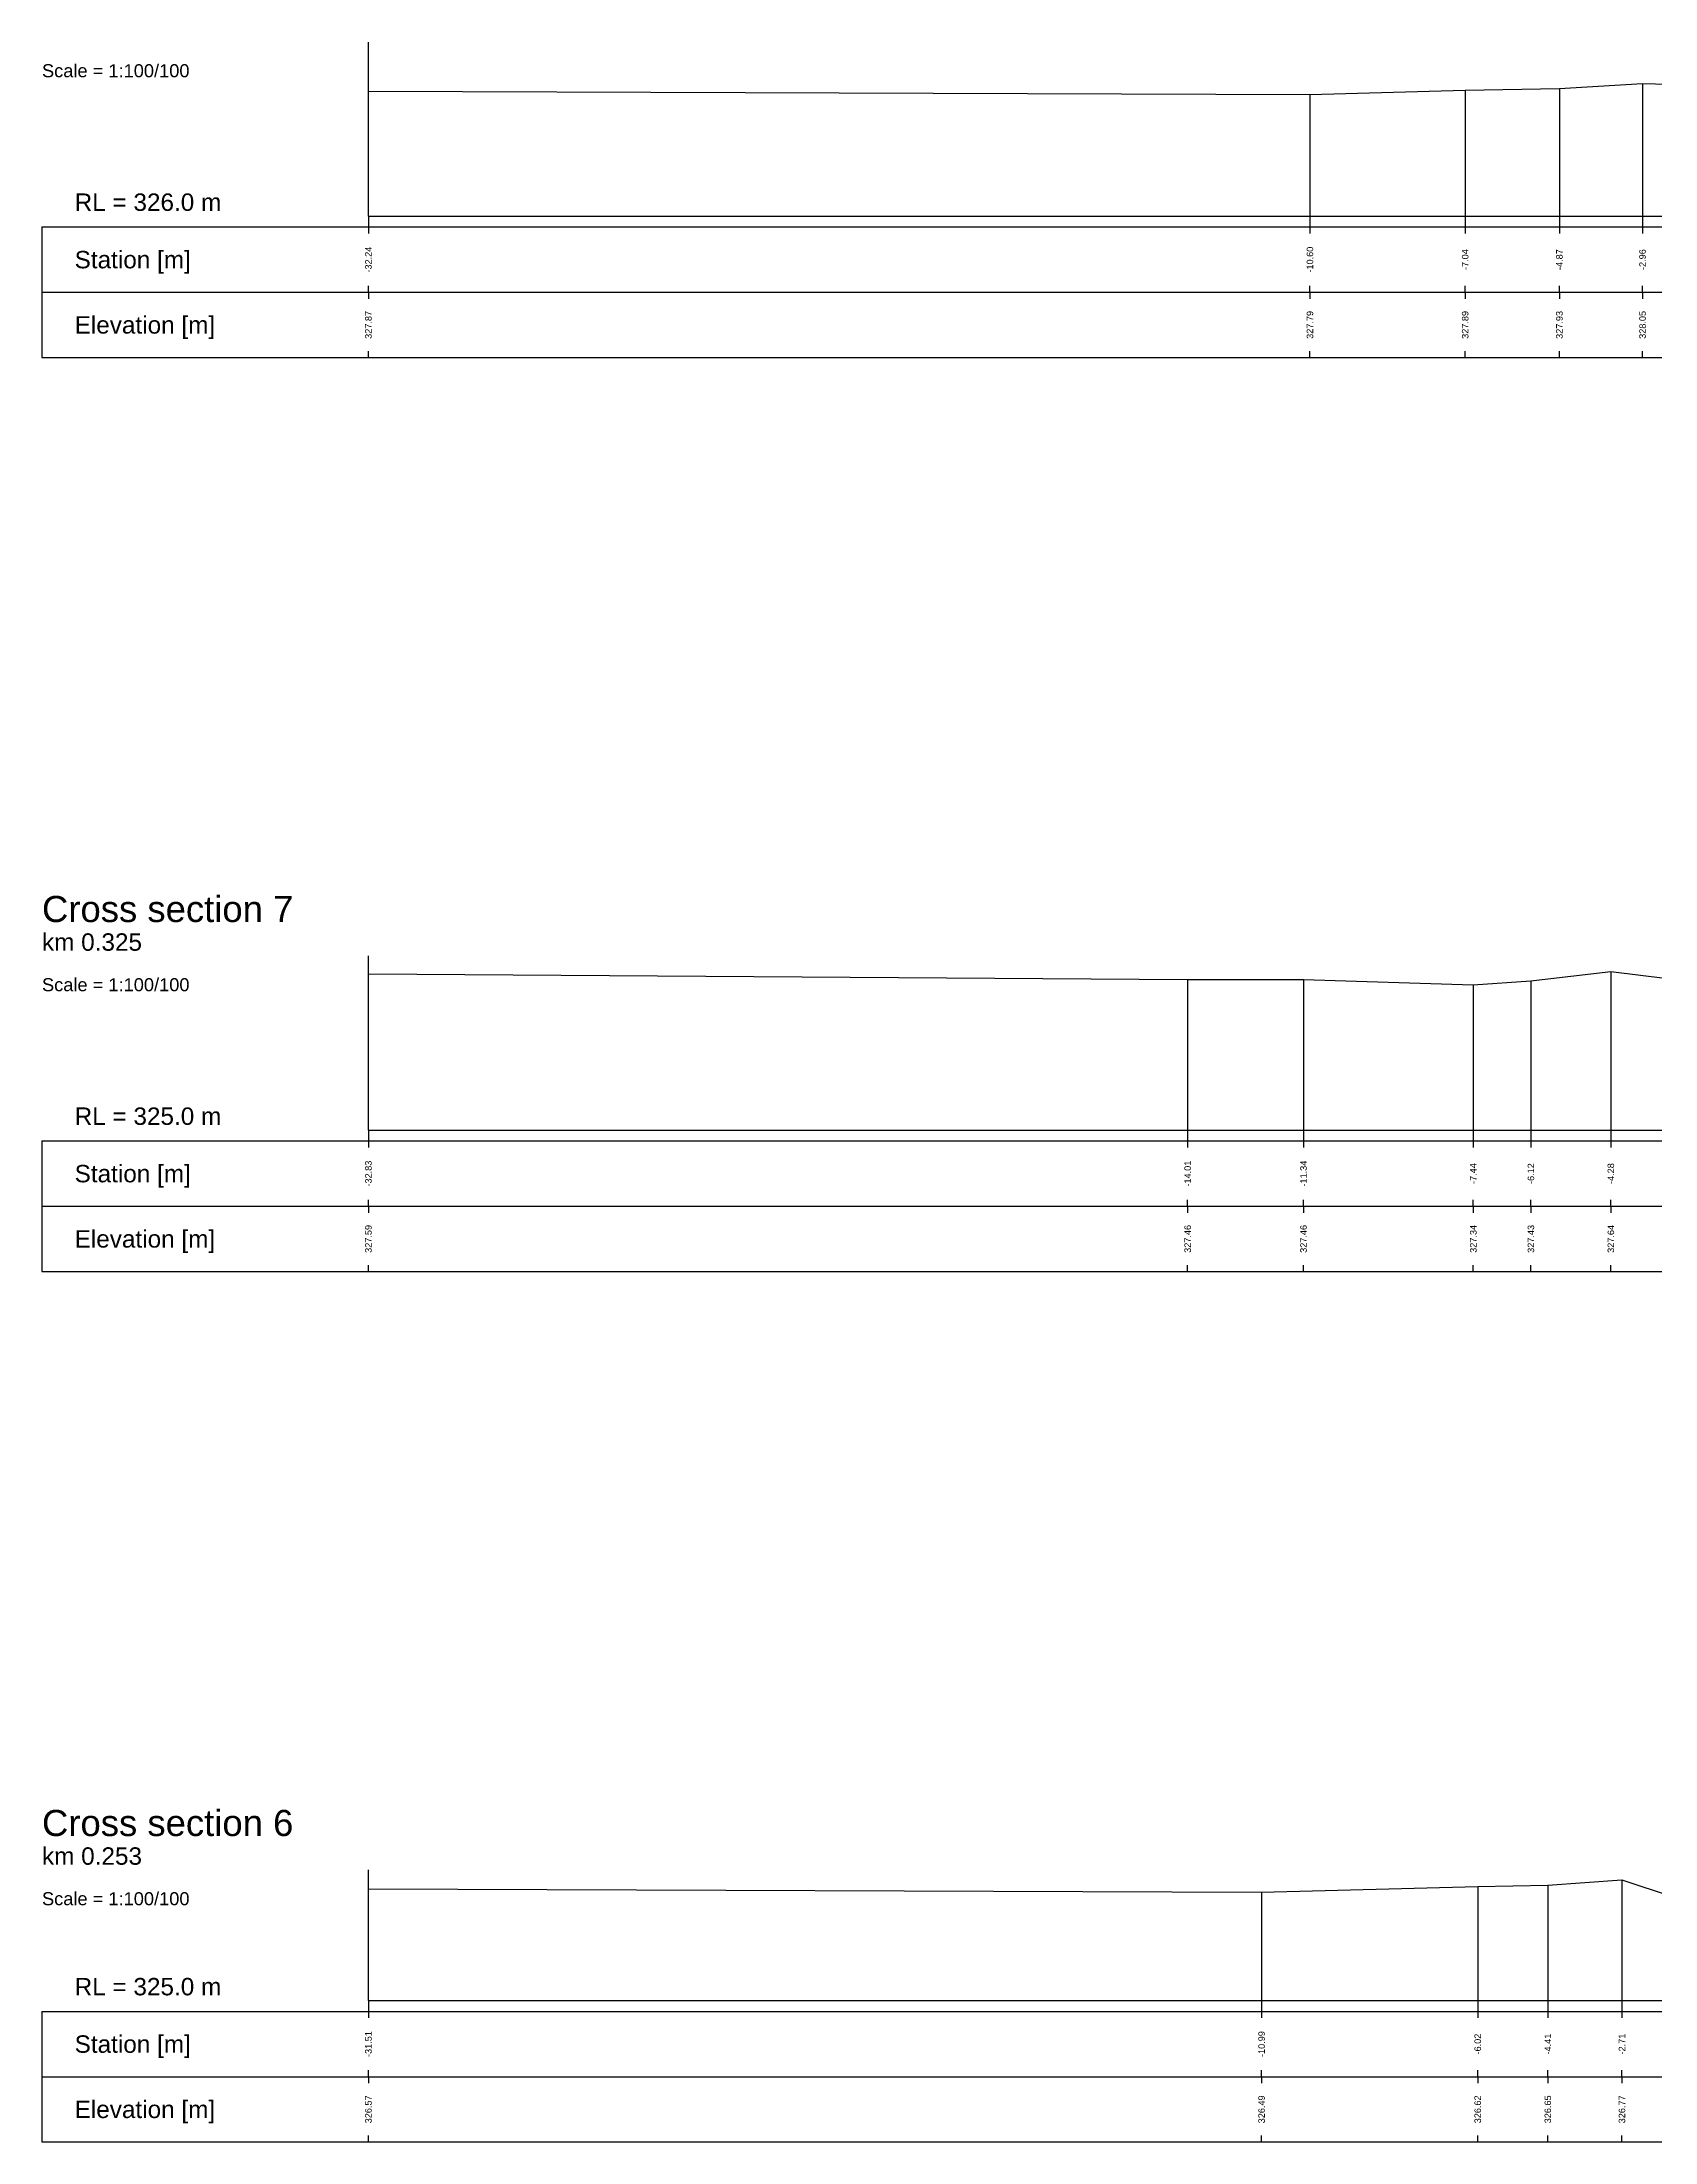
# Model space of a CAD drawing. Header units: millimetres. Extents: x -8 to 79, y -83 to 317.
# Drawn here: x -7.5 to 29.57, y 20.75 to 69 of the extents above; entities that cross this region are included whole.
import ezdxf
from ezdxf.enums import TextEntityAlignment as Align

# ---------------------------------------------------------------- set-up
doc = ezdxf.new("R2010")
doc.units = ezdxf.units.MM
doc.styles.get("Standard").update_dxf_attribs({"font": 'arial.ttf'})

msp = doc.modelspace()

# ---------------------------------------------------------------- linework, layer by layer
at = {"layer": 'band'}
for p, q in [((0, 64.75), (0, 64.6)), ((21.636, 64.75), (21.636, 64.6)), ((25.203, 64.75), (25.203, 64.6)), ((27.368, 64.75), (27.368, 64.6)), ((29.278, 64.75), (29.278, 64.6)), ((0, 63.25), (0, 63.4)), ((0, 63.25), (0, 63.1)), ((21.636, 63.25), (21.636, 63.4)), ((21.636, 63.25), (21.636, 63.1)), ((25.203, 63.25), (25.203, 63.4)), ((25.203, 63.25), (25.203, 63.1)), ((27.368, 63.25), (27.368, 63.4)), ((27.368, 63.25), (27.368, 63.1)), ((29.278, 63.25), (29.278, 63.4)), ((29.278, 63.25), (29.278, 63.1)), ((0, 61.75), (0, 61.9)), ((21.636, 61.75), (21.636, 61.9)), ((25.203, 61.75), (25.203, 61.9)), ((27.368, 61.75), (27.368, 61.9)), ((29.278, 61.75), (29.278, 61.9)), ((0, 43.75), (0, 43.6)), ((18.826, 43.75), (18.826, 43.6)), ((21.488, 43.75), (21.488, 43.6)), ((25.39, 43.75), (25.39, 43.6)), ((26.713, 43.75), (26.713, 43.6)), ((28.55, 43.75), (28.55, 43.6)), ((0, 42.25), (0, 42.4)), ((0, 42.25), (0, 42.1)), ((18.826, 42.25), (18.826, 42.4)), ((18.826, 42.25), (18.826, 42.1)), ((21.488, 42.25), (21.488, 42.4)), ((21.488, 42.25), (21.488, 42.1)), ((25.39, 42.25), (25.39, 42.4)), ((25.39, 42.25), (25.39, 42.1)), ((26.713, 42.25), (26.713, 42.4)), ((26.713, 42.25), (26.713, 42.1)), ((28.55, 42.25), (28.55, 42.4)), ((28.55, 42.25), (28.55, 42.1)), ((0, 40.75), (0, 40.9)), ((18.826, 40.75), (18.826, 40.9)), ((21.488, 40.75), (21.488, 40.9)), ((25.39, 40.75), (25.39, 40.9)), ((26.713, 40.75), (26.713, 40.9)), ((28.55, 40.75), (28.55, 40.9)), ((0, 23.75), (0, 23.6)), ((20.525, 23.75), (20.525, 23.6)), ((25.491, 23.75), (25.491, 23.6)), ((27.102, 23.75), (27.102, 23.6)), ((28.805, 23.75), (28.805, 23.6)), ((0, 22.25), (0, 22.4)), ((0, 22.25), (0, 22.1)), ((20.525, 22.25), (20.525, 22.4)), ((20.525, 22.25), (20.525, 22.1)), ((25.491, 22.25), (25.491, 22.4)), ((25.491, 22.25), (25.491, 22.1)), ((27.102, 22.25), (27.102, 22.4)), ((27.102, 22.25), (27.102, 22.1)), ((28.805, 22.25), (28.805, 22.4)), ((28.805, 22.25), (28.805, 22.1)), ((0, 20.75), (0, 20.9)), ((20.525, 20.75), (20.525, 20.9)), ((25.491, 20.75), (25.491, 20.9)), ((27.102, 20.75), (27.102, 20.9)), ((28.805, 20.75), (28.805, 20.9))]:
    msp.add_line(p, q, dxfattribs=at)
at = {"layer": 'frame'}
for p, q in [((0, 65), (0, 69)), ((-7.5, 64.75), (65.041, 64.75)), ((-7.5, 64.75), (-7.5, 63.25)), ((0, 65), (65.041, 65)), ((-7.5, 63.25), (65.041, 63.25)), ((-7.5, 63.25), (-7.5, 61.75)), ((-7.5, 61.75), (65.041, 61.75)), ((0, 44), (0, 48)), ((0, 44), (63.009, 44)), ((-7.5, 43.75), (63.009, 43.75)), ((-7.5, 43.75), (-7.5, 42.25)), ((-7.5, 42.25), (63.009, 42.25)), ((-7.5, 42.25), (-7.5, 40.75)), ((-7.5, 40.75), (63.009, 40.75)), ((0, 24), (0, 27)), ((-7.5, 23.75), (66.479, 23.75)), ((-7.5, 23.75), (-7.5, 22.25)), ((0, 24), (66.479, 24)), ((-7.5, 22.25), (66.479, 22.25)), ((-7.5, 22.25), (-7.5, 20.75)), ((-7.5, 20.75), (66.479, 20.75))]:
    msp.add_line(p, q, dxfattribs=at)
at = {"layer": 'marker', "color": 253}
for p, q in [((29.278, 68.05), (29.278, 65)), ((21.636, 67.79), (21.636, 65)), ((25.203, 67.89), (25.203, 65)), ((27.368, 67.93), (27.368, 65)), ((0, 65), (0, 64.75)), ((21.636, 65), (21.636, 64.75)), ((25.203, 65), (25.203, 64.75)), ((27.368, 65), (27.368, 64.75)), ((29.278, 65), (29.278, 64.75)), ((18.826, 47.46), (18.826, 44)), ((21.488, 47.46), (21.488, 44)), ((25.39, 47.34), (25.39, 44)), ((26.713, 47.43), (26.713, 44)), ((28.55, 47.64), (28.55, 44)), ((0, 44), (0, 43.75)), ((18.826, 44), (18.826, 43.75)), ((21.488, 44), (21.488, 43.75)), ((25.39, 44), (25.39, 43.75)), ((26.713, 44), (26.713, 43.75)), ((28.55, 44), (28.55, 43.75)), ((25.491, 26.62), (25.491, 24)), ((27.102, 26.65), (27.102, 24)), ((28.805, 26.77), (28.805, 24)), ((20.525, 26.49), (20.525, 24)), ((0, 24), (0, 23.75)), ((20.525, 24), (20.525, 23.75)), ((25.491, 24), (25.491, 23.75)), ((27.102, 24), (27.102, 23.75)), ((28.805, 24), (28.805, 23.75))]:
    msp.add_line(p, q, dxfattribs=at)
at = {"layer": 'profile'}
for points in [[(0, 67.87), (21.636, 67.79), (25.203, 67.89), (27.368, 67.93), (29.278, 68.05), (30.757, 68.01), (31.752, 66.58), (31.853, 66.52), (32.241, 66.41), (32.788, 66.51), (33.017, 66.79), (33.314, 67.12), (34.582, 67.67), (35.646, 67.85), (37.384, 68.4), (37.675, 68.49), (38.504, 68.43), (39.276, 68.14), (40.353, 67.79), (41.044, 67.69), (55.82, 67.62), (65.041, 67.49)], [(0, 47.59), (18.826, 47.46), (21.488, 47.46), (25.39, 47.34), (26.713, 47.43), (28.55, 47.64), (29.852, 47.48), (30.757, 47.25), (31.731, 46.46), (32.018, 46.13), (32.317, 45.83), (32.853, 45.83), (33.421, 46.01), (33.936, 46.89), (34.511, 47.14), (36.039, 47.66), (37.213, 47.89), (38.111, 47.69), (39.14, 47.24), (40.821, 47.16), (51.965, 47.03), (63.009, 46.95)], [(0, 26.57), (20.525, 26.49), (25.491, 26.62), (27.102, 26.65), (28.805, 26.77), (29.979, 26.38), (30.609, 25.65), (30.932, 25.42), (31.095, 25.33), (31.514, 25.27), (32.208, 25.48), (32.351, 25.59), (32.83, 26.04), (34.013, 26.5), (36.506, 26.83), (39.071, 26.77), (44.145, 26.73), (55.235, 26.65), (66.479, 26.55)]]:
    msp.add_lwpolyline(points, dxfattribs=at)

# ---------------------------------------------------------------- texts
for s, height, p in [('Scale = 1:100/100', 0.3, (-7.5, 68.1)), ('RL = 326.0 m', 0.4, (-6.75, 65)), ('Cross section 7', 0.6, (-7.5, 48.6)), ('km 0.325', 0.4, (-7.5, 48)), ('Scale = 1:100/100', 0.3, (-7.5, 47.1)), ('RL = 325.0 m', 0.4, (-6.75, 44)), ('Cross section 6', 0.6, (-7.5, 27.6)), ('km 0.253', 0.4, (-7.5, 27)), ('Scale = 1:100/100', 0.3, (-7.5, 26.1)), ('RL = 325.0 m', 0.4, (-6.75, 24))]:
    msp.add_text(s, height=height).set_placement(p, align=Align.BOTTOM_LEFT)
for s, p in [('Station [m]', (-6.75, 64)), ('Elevation [m]', (-6.75, 62.5)), ('Station [m]', (-6.75, 43)), ('Elevation [m]', (-6.75, 41.5)), ('Station [m]', (-6.75, 23)), ('Elevation [m]', (-6.75, 21.5))]:
    msp.add_text(s, height=0.4).set_placement(p, align=Align.MIDDLE_LEFT)
for s, p in [('-32.24', (0, 64)), ('-10.60', (21.636, 64)), ('-7.04', (25.203, 64)), ('-4.87', (27.368, 64)), ('-2.96', (29.278, 64)), ('327.87', (0, 62.5)), ('327.79', (21.636, 62.5)), ('327.89', (25.203, 62.5)), ('327.93', (27.368, 62.5)), ('328.05', (29.278, 62.5)), ('-32.83', (0, 43)), ('-14.01', (18.826, 43)), ('-11.34', (21.488, 43)), ('-7.44', (25.39, 43)), ('-6.12', (26.713, 43)), ('-4.28', (28.55, 43)), ('327.59', (0, 41.5)), ('327.46', (18.826, 41.5)), ('327.46', (21.488, 41.5)), ('327.34', (25.39, 41.5)), ('327.43', (26.713, 41.5)), ('327.64', (28.55, 41.5)), ('-31.51', (0, 23)), ('-10.99', (20.525, 23)), ('-6.02', (25.491, 23)), ('-4.41', (27.102, 23)), ('-2.71', (28.805, 23)), ('326.57', (0, 21.5)), ('326.49', (20.525, 21.5)), ('326.62', (25.491, 21.5)), ('326.65', (27.102, 21.5)), ('326.77', (28.805, 21.5))]:
    msp.add_text(s, height=0.15, rotation=90).set_placement(p, align=Align.MIDDLE)

doc.saveas('drawing.dxf')
